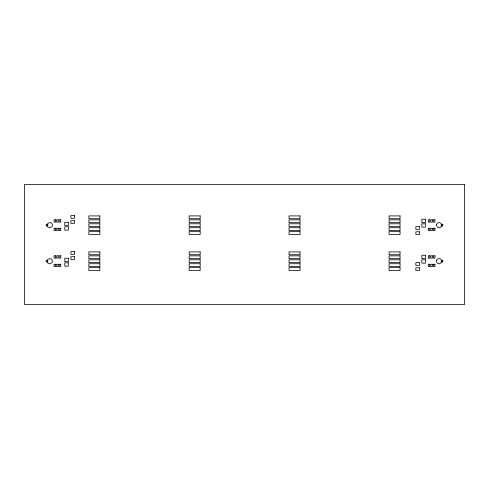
<?xml version="1.0" encoding="UTF-8"?>
<svg xmlns="http://www.w3.org/2000/svg" width="489" height="489" viewBox="0 0 489 489"><rect width="100%" height="100%" fill="white"/><g stroke="black" fill="none" stroke-linecap="round" stroke-linejoin="round"><path stroke-width="0.73" d="M436.561 224.775L436.909 223.815A2.708 2.708 0 0 1 437.087 223.559L437.221 223.406A2.708 2.708 0 0 1 437.429 223.192L439.03 222.538A1.919 1.919 0 0 1 439.342 222.538L440.931 223.186L441.811 224.775A1.938 1.938 0 0 1 441.842 225.191A1.913 1.913 0 0 1 441.824 225.496L441.811 225.6A1.987 1.987 0 0 1 441.744 225.906L441.604 226.291A3.295 3.295 0 0 1 441.463 226.56L439.342 227.843A1.919 1.919 0 0 1 439.03 227.843L437.435 227.189L436.561 225.6A1.956 1.956 0 0 1 436.561 224.867M47.164 224.983L47.843 226.975L49.658 227.843A1.925 1.925 0 0 0 49.97 227.843L52.091 226.56A3.295 3.295 0 0 0 52.231 226.291L52.372 225.906A1.987 1.987 0 0 0 52.439 225.6L52.347 224.378L51.632 223.259A2.653 2.653 0 0 0 51.4 223.057L49.97 222.538A1.925 1.925 0 0 0 49.658 222.538L47.708 223.559A2.708 2.708 0 0 0 47.537 223.815L47.164 224.983M47.164 260.992L47.843 262.984L49.658 263.852A1.925 1.925 0 0 0 49.97 263.852L52.091 262.569A3.295 3.295 0 0 0 52.231 262.3L52.372 261.915A1.987 1.987 0 0 0 52.439 261.609L51.846 259.488L49.97 258.54A1.925 1.925 0 0 0 49.658 258.54L47.708 259.567A2.708 2.708 0 0 0 47.537 259.824L47.164 260.992M436.579 260.686L436.561 260.784A1.938 1.938 0 0 0 436.53 261.199A1.913 1.913 0 0 0 436.549 261.505L436.689 262.11A4.114 4.114 0 0 0 436.811 262.391L437.679 263.388L439.03 263.852A1.919 1.919 0 0 0 439.342 263.852L441.463 262.569A3.295 3.295 0 0 0 441.604 262.3L441.744 261.915A1.987 1.987 0 0 0 441.811 261.609A1.956 1.956 0 0 0 441.842 261.199A1.938 1.938 0 0 0 441.811 260.784L440.931 259.194L439.342 258.547A1.919 1.919 0 0 0 439.03 258.547L437.435 259.194A2.708 2.708 0 0 0 437.209 259.414L437.087 259.567A2.708 2.708 0 0 0 436.909 259.824L436.579 260.686M464.55 184.487L24.45 184.487L24.45 304.513L464.55 304.513L464.55 184.487M74.45 215.57L70.911 215.57L70.911 218.326L74.45 218.326L74.45 215.57M99.848 215.912L88.845 215.912L88.845 218.717L99.848 218.717L99.848 215.912M200.172 215.912L189.164 215.912L189.164 218.717L200.172 218.717L200.172 215.912M300.038 215.912L289.03 215.912L289.03 218.717L300.038 218.717L300.038 215.912M400.057 215.912L389.055 215.912L389.055 218.717L400.057 218.717L400.057 215.912M425.412 219.231L421.866 219.231L421.866 222.581L425.412 222.581L425.412 219.231M55.618 219.775L54.041 219.775L54.041 222.14L55.618 222.14L55.618 219.775M58.179 219.775L56.602 219.775L56.602 222.14L58.179 222.14L58.179 219.775M60.74 219.775L59.169 219.775L59.169 222.14L60.74 222.14L60.74 219.775M429.831 219.775L428.26 219.775L428.26 222.14L429.831 222.14L429.831 219.775M432.392 219.775L430.815 219.775L430.815 222.14L432.392 222.14L432.392 219.775M434.953 219.775L433.376 219.775L433.376 222.14L434.953 222.14L434.953 219.775M99.848 219.854L88.845 219.854L88.845 222.654L99.848 222.654L99.848 219.854M200.172 219.854L189.164 219.854L189.164 222.654L200.172 222.654L200.172 219.854M300.038 219.854L289.03 219.854L289.03 222.654L300.038 222.654L300.038 219.854M400.057 219.854L389.055 219.854L389.055 222.654L400.057 222.654L400.057 219.854M74.45 220.692L70.911 220.692L70.911 223.449L74.45 223.449L74.45 220.692M68.332 222.232L64.786 222.232L64.786 225.582L68.332 225.582L68.332 222.232M99.848 223.791L88.845 223.791L88.845 226.59L99.848 226.59L99.848 223.791M200.172 223.791L189.164 223.791L189.164 226.59L200.172 226.59L200.172 223.791M300.038 223.791L289.03 223.791L289.03 226.59L300.038 226.59L300.038 223.791M400.057 223.791L389.055 223.791L389.055 226.59L400.057 226.59L400.057 223.791M425.412 223.797L421.866 223.797L421.866 227.147L425.412 227.147L425.412 223.797M47.763 224.402L46.192 224.402L46.192 225.973L47.763 225.973L47.763 224.402M442.808 224.402L441.237 224.402L441.237 225.973L442.808 225.973L442.808 224.402M419.409 226.651L415.864 226.651L415.864 229.408L419.409 229.408L419.409 226.651M68.332 226.798L64.786 226.798L64.786 230.148L68.332 230.148L68.332 226.798M99.848 227.727L88.845 227.727L88.845 230.527L99.848 230.527L99.848 227.727M200.172 227.727L189.164 227.727L189.164 230.527L200.172 230.527L200.172 227.727M300.038 227.727L289.03 227.727L289.03 230.527L300.038 230.527L300.038 227.727M400.057 227.727L389.055 227.727L389.055 230.527L400.057 230.527L400.057 227.727M55.618 228.241L54.041 228.241L54.041 230.606L55.618 230.606L55.618 228.241M58.179 228.241L56.602 228.241L56.602 230.606L58.179 230.606L58.179 228.241M60.74 228.241L59.169 228.241L59.169 230.606L60.74 230.606L60.74 228.241M429.831 228.241L428.26 228.241L428.26 230.606L429.831 230.606L429.831 228.241M432.392 228.241L430.815 228.241L430.815 230.606L432.392 230.606L432.392 228.241M434.953 228.241L433.376 228.241L433.376 230.606L434.953 230.606L434.953 228.241M99.848 231.67L88.845 231.67L88.845 234.469L99.848 234.469L99.848 231.67M200.172 231.67L189.164 231.67L189.164 234.469L200.172 234.469L200.172 231.67M300.038 231.67L289.03 231.67L289.03 234.469L300.038 234.469L300.038 231.67M400.057 231.67L389.055 231.67L389.055 234.469L400.057 234.469L400.057 231.67M419.409 231.774L415.864 231.774L415.864 234.524L419.409 234.524L419.409 231.774M74.45 251.578L70.911 251.578L70.911 254.335L74.45 254.335L74.45 251.578M99.848 251.921L88.845 251.921L88.845 254.72L99.848 254.72L99.848 251.921M200.172 251.921L189.164 251.921L189.164 254.72L200.172 254.72L200.172 251.921M300.038 251.921L289.03 251.921L289.03 254.726L300.038 254.726L300.038 251.921M400.057 251.921L389.055 251.921L389.055 254.726L400.057 254.726L400.057 251.921M425.412 255.24L421.866 255.24L421.866 258.589L425.412 258.589L425.412 255.24M55.618 255.784L54.041 255.784L54.041 258.143L55.618 258.143L55.618 255.784M58.179 255.784L56.602 255.784L56.602 258.143L58.179 258.143L58.179 255.784M60.74 255.784L59.169 255.784L59.169 258.143L60.74 258.143L60.74 255.784M429.831 255.784L428.26 255.784L428.26 258.149L429.831 258.149L429.831 255.784M432.392 255.784L430.815 255.784L430.815 258.149L432.392 258.149L432.392 255.784M434.953 255.784L433.376 255.784L433.376 258.149L434.953 258.149L434.953 255.784M99.848 255.863L88.845 255.863L88.845 258.663L99.848 258.663L99.848 255.863M200.172 255.863L189.164 255.863L189.164 258.663L200.172 258.663L200.172 255.863M300.038 255.863L289.03 255.863L289.03 258.663L300.038 258.663L300.038 255.863M400.057 255.863L389.055 255.863L389.055 258.663L400.057 258.663L400.057 255.863M74.45 256.701L70.911 256.701L70.911 259.457L74.45 259.457L74.45 256.701M68.332 258.241L64.786 258.241L64.786 261.584L68.332 261.584L68.332 258.241M99.848 259.793L88.845 259.793L88.845 262.599L99.848 262.599L99.848 259.793M200.172 259.793L189.164 259.793L189.164 262.599L200.172 262.599L200.172 259.793M300.038 259.793L289.03 259.793L289.03 262.599L300.038 262.599L300.038 259.793M400.057 259.793L389.055 259.793L389.055 262.599L400.057 262.599L400.057 259.793M425.412 259.806L421.866 259.806L421.866 263.155L425.412 263.155L425.412 259.806M47.763 260.411L46.192 260.411L46.192 261.982L47.763 261.982L47.763 260.411M442.808 260.411L441.237 260.411L441.237 261.982L442.808 261.982L442.808 260.411M419.409 262.66L415.864 262.66L415.864 265.417L419.409 265.417L419.409 262.66M68.332 262.807L64.786 262.807L64.786 266.157L68.332 266.157L68.332 262.807M99.848 263.736L88.845 263.736L88.845 266.536L99.848 266.536L99.848 263.736M200.172 263.736L189.164 263.736L189.164 266.536L200.172 266.536L200.172 263.736M300.038 263.736L289.03 263.736L289.03 266.536L300.038 266.536L300.038 263.736M400.057 263.736L389.055 263.736L389.055 266.536L400.057 266.536L400.057 263.736M55.618 264.249L54.041 264.249L54.041 266.609L55.618 266.609L55.618 264.249M58.179 264.249L56.602 264.249L56.602 266.609L58.179 266.609L58.179 264.249M60.74 264.249L59.169 264.249L59.169 266.609L60.74 266.609L60.74 264.249M429.831 264.249L428.26 264.249L428.26 266.615L429.831 266.615L429.831 264.249M432.392 264.249L430.815 264.249L430.815 266.615L432.392 266.615L432.392 264.249M434.953 264.249L433.376 264.249L433.376 266.615L434.953 266.615L434.953 264.249M99.848 267.679L88.845 267.679L88.845 270.478L99.848 270.478L99.848 267.679M200.172 267.679L189.164 267.679L189.164 270.478L200.172 270.478L200.172 267.679M300.038 267.679L289.03 267.679L289.03 270.478L300.038 270.478L300.038 267.679M400.057 267.679L389.055 267.679L389.055 270.478L400.057 270.478L400.057 267.679M419.409 267.776L415.864 267.776L415.864 270.533L419.409 270.533L419.409 267.776"/></g></svg>
